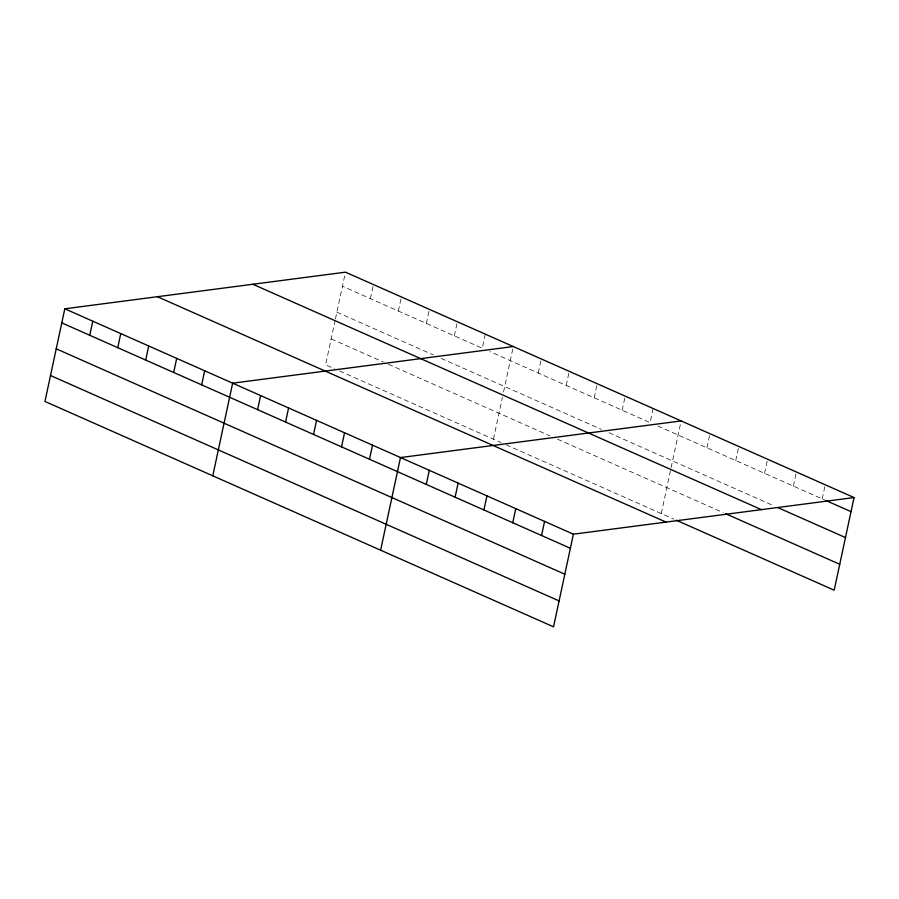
<?xml version="1.0" encoding="UTF-8"?>
<svg xmlns="http://www.w3.org/2000/svg" width="899" height="899" viewBox="0 0 899 899"><rect width="100%" height="100%" fill="white"/><g stroke="black" fill="none" stroke-linecap="round" stroke-linejoin="round"><path stroke-width="0.67" stroke-dasharray="4.5 3.37" d="M335.17 320.19L325.595 364.814L334.495 368.759M335.451 318.853L345.463 272.172M370.41 298.659L373.433 284.567M398.381 311.054L401.404 296.962M426.362 323.449L429.374 309.357M454.332 335.844L457.355 321.752M485.325 334.147L482.302 348.239L342.44 286.253M493.439 439.195L502.429 397.246M503.575 391.897L513.295 346.542M538.243 373.029L541.265 358.937M566.224 385.424L569.236 371.332M594.194 397.819L597.217 383.738M622.164 410.225L625.187 396.133M653.157 408.528L650.134 422.62L489.933 351.621M661.271 513.565L670.834 468.952M671.115 467.615L681.127 420.923M706.929 447.781L709.952 433.689M735.753 460.558L738.764 446.466M764.566 473.324L767.589 459.243M793.39 486.101L796.413 472.009M822.214 498.866L825.226 484.786M657.765 426.002L824.72 499.979M336.878 312.178L433.509 355.004M441.139 358.386L601.352 429.385M608.983 432.767L774.05 505.912M331.158 338.889L383.289 361.994M388.368 364.241L549.851 435.801M557.481 439.184L723.212 512.632M339.586 371.006L501.058 442.566M506.148 444.825L673.801 519.116"/><path stroke-width="1.35" d="M854.05 497.552L345.463 272.172L64.807 308.795L44.95 401.448L553.537 626.828L573.405 534.186L854.05 497.552L834.193 590.205L676.306 520.229M89.765 335.282L92.788 321.201M117.735 347.688L120.758 333.596M145.705 360.083L148.728 345.991M173.676 372.478L176.698 358.386M201.657 384.873L204.669 370.781M212.782 475.829L232.65 383.176L513.295 346.542M257.597 409.663L260.62 395.571M285.567 422.058L288.59 407.966M313.537 434.453L316.56 420.361M341.519 446.848L344.531 432.767M369.489 459.254L372.512 445.162M380.614 550.199L400.482 457.557L681.127 420.923M426.283 484.415L429.306 470.323M455.096 497.192L458.119 483.1M483.92 509.958L486.943 495.866M512.745 522.735L515.756 508.643M541.558 535.501L544.58 521.42M825.967 500.541L851.027 511.643M777.804 507.575L845.476 537.568M252.844 284.253L761.431 509.643M725.718 513.745L839.745 564.28M157.426 296.715L666.013 522.094M64.807 308.795L573.405 534.186M61.795 322.887L570.382 548.278M56.232 348.812L564.819 574.203M50.513 375.524L559.099 600.914"/></g></svg>
